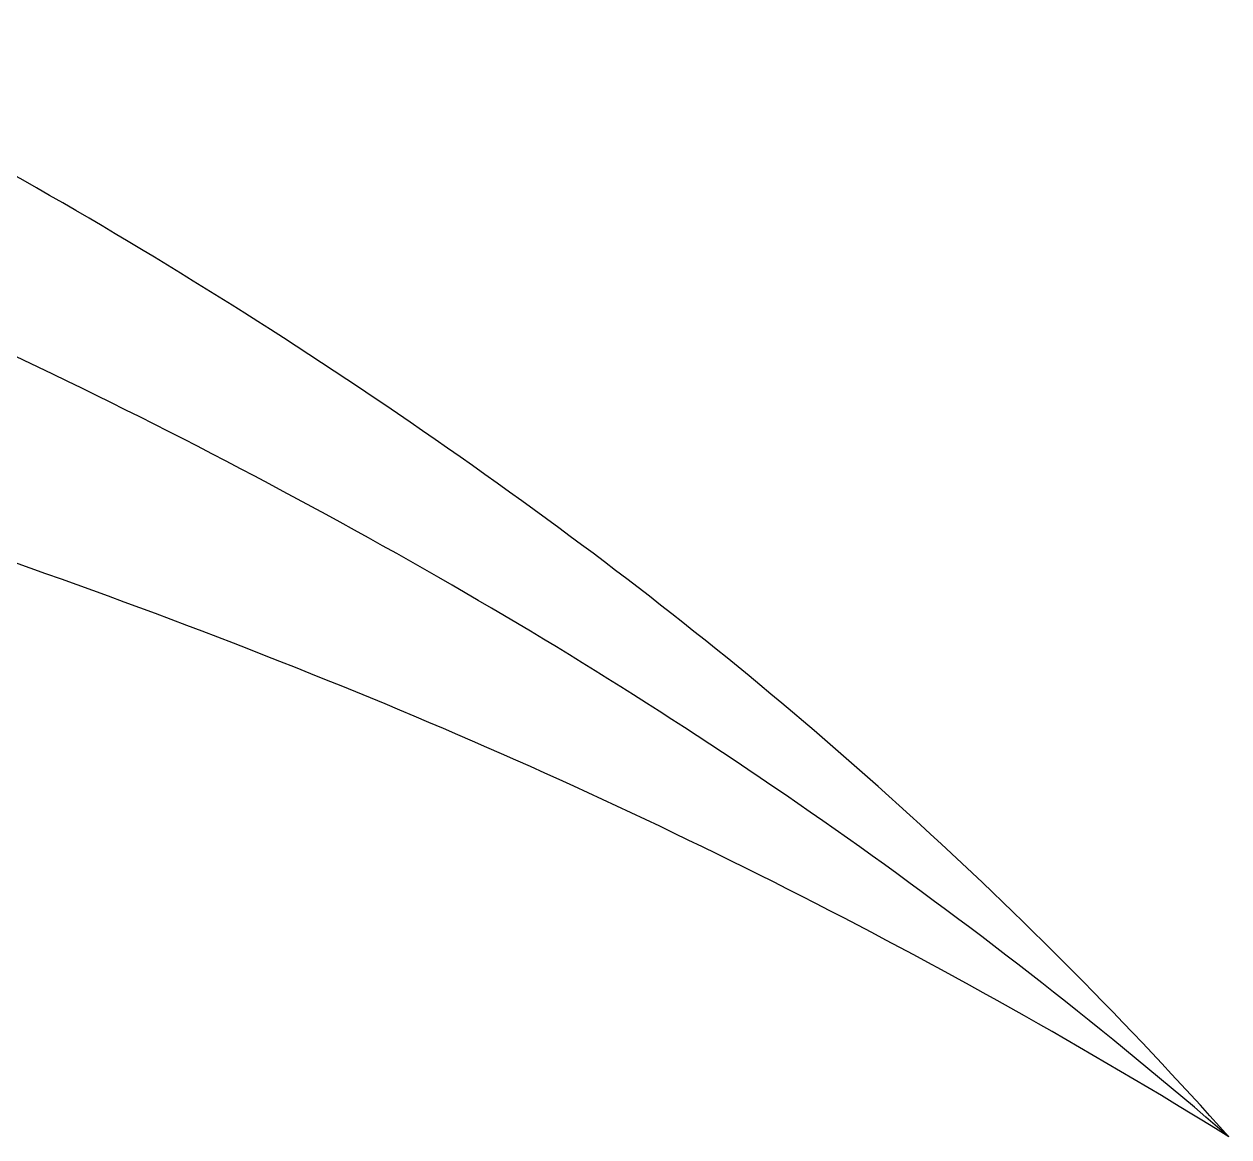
# Model space of a CAD drawing. Header units: millimetres. Extents: x 22565 to 38821, y 15578 to 26720.
# Drawn here: x 32159.22 to 32177.51, y 20238.16 to 20255.05 of the extents above; entities that cross this region are included whole.
import ezdxf

# ---------------------------------------------------------------- set-up
doc = ezdxf.new("R2010")
doc.units = ezdxf.units.MM

# ---------------------------------------------------------------- blocks, each defined once
blk = doc.blocks.new('A$C58B90030')
for centre, radius, start, end in [((589.247, 265.728), 82.017, 53.62625, 63.95003), ((589.951, 250.578), 92.715, 60.17198, 69.87745), ((595.06, 232.176), 104.918, 68.00191, 76.84468), ((598.62, 278.356), 66.29, 41.77714, 53.67623), ((598.236, 264.876), 76.19, 49.16483, 60.22889), ((600.84, 246.262), 89.693, 58.23633, 68.05489)]:
    blk.add_arc(centre, radius, start, end)

msp = doc.modelspace()

# ---------------------------------------------------------------- block references
msp.add_blockref('A$C58B90030', (31529.45, 19915.637))

doc.saveas('drawing.dxf')
